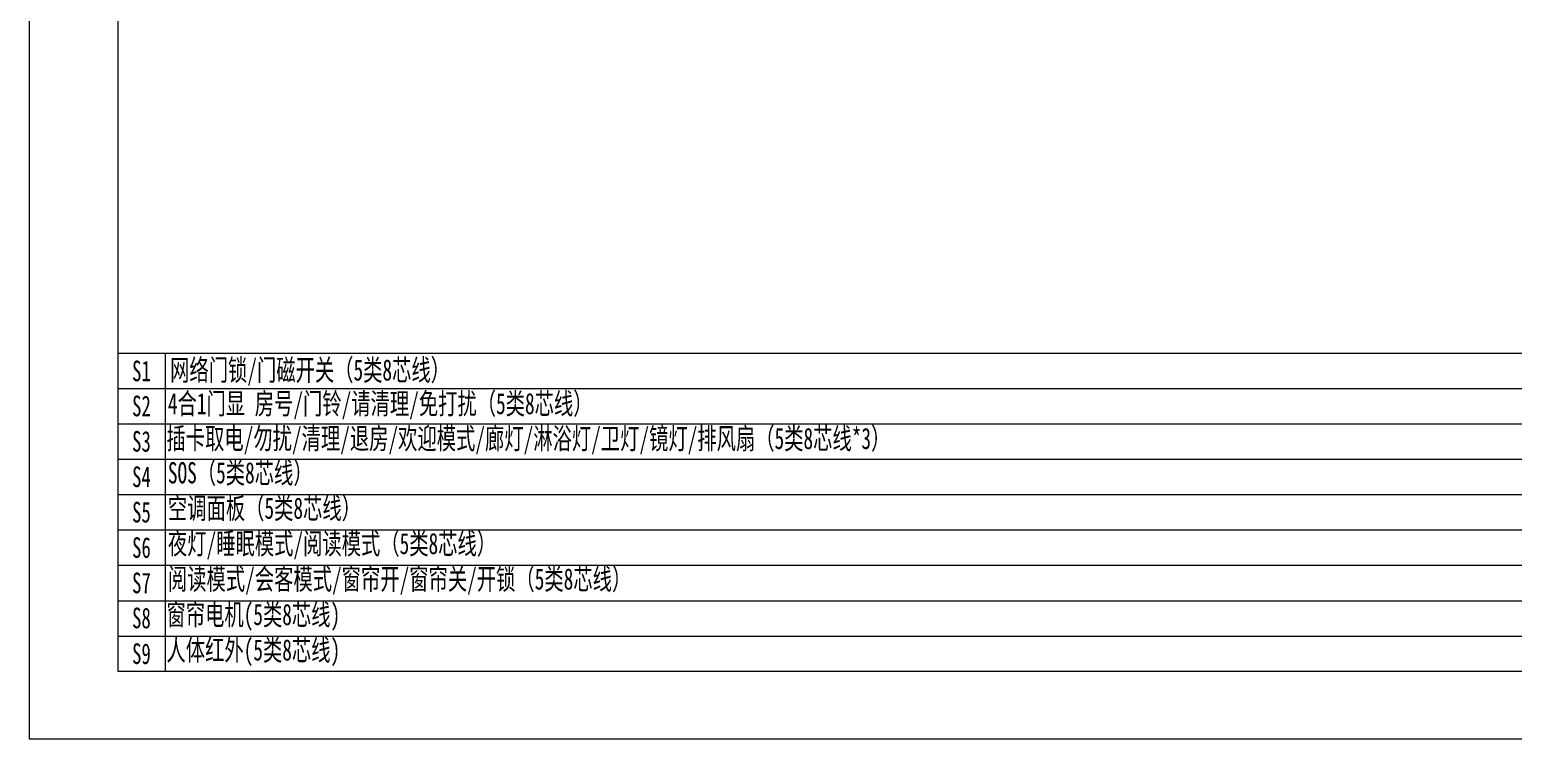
# Model space of a CAD drawing. Header units: millimetres. Extents: x 130143 to 328923, y 19139 to 134795.
# Drawn here: x 211199 to 231330, y 19139 to 28764 of the extents above; entities that cross this region are included whole.
import ezdxf

# ---------------------------------------------------------------- set-up
doc = ezdxf.new("R2010")
doc.units = ezdxf.units.MM
doc.header["$LTSCALE"] = 10
doc.layers.add('邦威智能化', color=7, linetype='Continuous', lineweight=18)
doc.styles.add('标准', font='', dxfattribs={"width": 0.667})
doc.styles.get('标准').set_extended_font_data('仿宋_gb2312')

# ---------------------------------------------------------------- blocks, each defined once
blk = doc.blocks.new('图框')
for points in [[(-2302, 1740), (42698, 1740), (42698, -30260), (-2302, -30260)], [(-802, 590), (41198, 590), (41198, -29110), (-802, -29110)]]:
    blk.add_lwpolyline(points, close=True)

msp = doc.modelspace()

# ---------------------------------------------------------------- linework, layer by layer
at = {"layer": '邦威智能化'}
for p, q in [((212399.29242, 24374.40754, 0), (240799.29242, 24374.40754, 0)), ((212399.29242, 24374.40754, 0), (213039.29242, 24374.40754, 0)), ((213039.29242, 24374.40754, 0), (213039.29242, 20058.96965, 0)), ((212399.29242, 23898.96965, 0), (231972.09242, 23898.96965, 0)), ((212399.29242, 23418.96965, 0), (231972.09242, 23418.96965, 0)), ((212399.29242, 22938.96965, 0), (231972.09242, 22938.96965, 0)), ((212399.29242, 22458.96965, 0), (231972.09242, 22458.96965, 0)), ((212399.29242, 21978.96965, 0), (231972.09242, 21978.96965, 0)), ((212399.29242, 21498.96965, 0), (231972.09242, 21498.96965, 0)), ((212399.29242, 21018.96965, 0), (231972.09242, 21018.96965, 0)), ((212399.29242, 20538.96965, 0), (231972.09242, 20538.96965, 0))]:
    msp.add_line(p, q, dxfattribs=at)

# ---------------------------------------------------------------- block references
at = {"layer": '邦威智能化', "xscale": 0.8000000000029104, "yscale": 0.7999999999992724, "zscale": 0.8}
msp.add_blockref('图框', (213040.53592, 43347.2057, 0), dxfattribs=at)

# ---------------------------------------------------------------- texts
at = {"layer": '邦威智能化', "linetype": 'Continuous', "lineweight": 25, "char_height": 280, "width": 341.3501694, "attachment_point": 7, "rotation": 359.85182159, "style": '标准'}
for s, insert in [('{\\fFangSong|b0|i0|c134|p49;S1}', (212588.65419, 23991.34169, 0)), ('{\\fFangSong|b0|i0|c134|p49;S2}', (212588.65419, 23515.9038, 0)), ('{\\fFangSong|b0|i0|c134|p49;S3}', (212588.65419, 23035.9038, 0)), ('{\\fFangSong|b0|i0|c134|p49;S4}', (212588.65419, 22555.9038, 0)), ('{\\fFangSong|b0|i0|c134|p49;S5}', (212588.65419, 22075.9038, 0)), ('{\\fFangSong|b0|i0|c134|p49;S6}', (212588.65419, 21595.9038, 0)), ('{\\fFangSong|b0|i0|c134|p49;S7}', (212588.65419, 21115.9038, 0)), ('{\\fFangSong|b0|i0|c134|p49;S8}', (212588.65419, 20640.46591, 0)), ('{\\fFangSong|b0|i0|c134|p49;S9}', (212588.65419, 20155.9038, 0))]:
    msp.add_mtext(s, dxfattribs=dict(at, insert=insert))
at = {"layer": '邦威智能化', "linetype": 'Continuous', "lineweight": 25, "insert": (213104.37497, 24292.9406, 0), "char_height": 288, "width": 20715.6018739, "attachment_point": 1, "style": '标准'}
msp.add_mtext('{\\fFangSong|b0|i0|c134|p49;网络门锁/门磁开关（5类8芯线）}', dxfattribs=at)
at = {"layer": '邦威智能化', "char_height": 288, "attachment_point": 1, "style": '标准'}
for s, width, gutter_width, insert in [('{\\fFangSong|b0|i0|c134|p49;4合1门显 房号/门铃/请清理/免打扰（5类8芯线）}', 9102.0146489, 1491.43848, (213075.04246, 23836.48946, 0)), ('{\\fFangSong|b0|i0|c134|p49;插卡取电/勿扰/清理/退房/欢迎模式/廊灯/淋浴灯/卫灯/镜灯/排风扇（5类8芯线*3）}', 14500.119496, 635.93265, (213055.21706, 23363.2867, 0)), ('{\\fFangSong|b0|i0|c134|p49;SOS（5类8芯线）}', 9102.0146489, 1491.43848, (213075.04246, 22898.25558, 0)), ('{\\fFangSong|b0|i0|c134|p49;空调面板（5类8芯线）}', 9102.0146489, 1491.43848, (213075.04246, 22418.25558, 0)), ('{\\fFangSong|b0|i0|c134|p49;夜灯/睡眠模式/阅读模式（5类8芯线）}', 11486.9333762, 1491.43848, (213075.04246, 21938.25558, 0)), ('{\\fFangSong|b0|i0|c134|p49;阅读模式/会客模式/窗帘开/窗帘关/开锁（5类8芯线）}', 11486.9333762, 1491.43848, (213075.04246, 21458.25558, 0)), ('{\\fFangSong|b0|i0|c134|p49;窗帘电机(5类8芯线)}', 14500.119496, 635.93265, (213055.21706, 20975.9286, 0)), ('{\\fFangSong|b0|i0|c134|p49;人体红外(5类8芯线)}', 14500.119496, 635.93265, (213055.21706, 20495.9286, 0))]:
    msp.add_mtext_dynamic_manual_height_columns(s, width=width, gutter_width=gutter_width, heights=[0], dxfattribs=dict(at, insert=insert))

doc.saveas('drawing.dxf')
